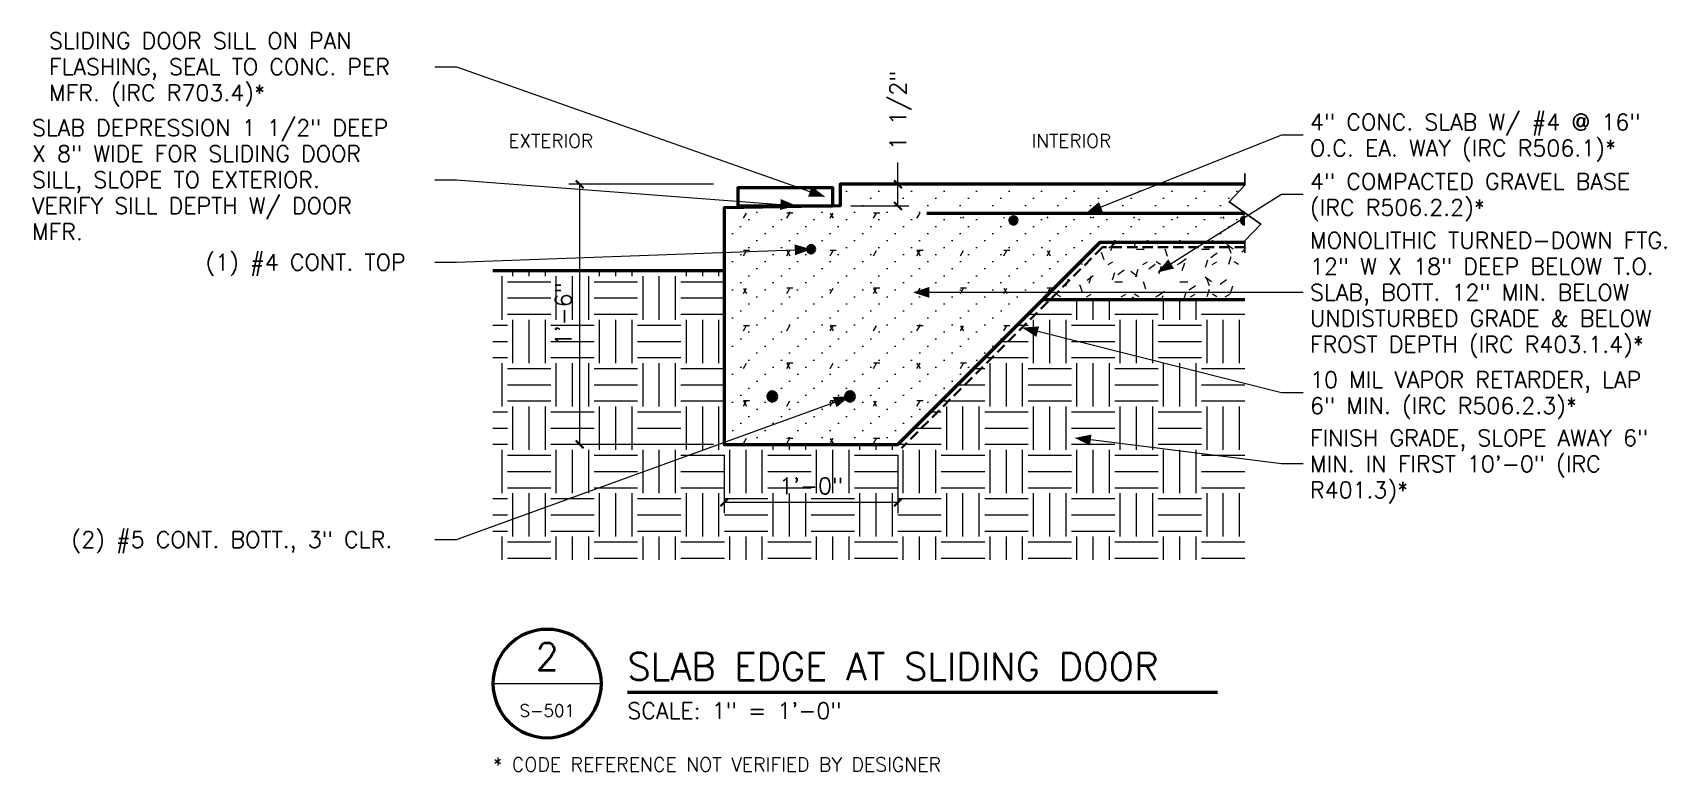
# Model space of a CAD drawing. Header units: inches. Extents: x -48 to 65, y -41 to 10.
import ezdxf
from ezdxf.enums import TextEntityAlignment as Align

# ---------------------------------------------------------------- set-up
doc = ezdxf.new("R2010")
doc.units = ezdxf.units.IN
doc.header["$MEASUREMENT"] = 0
doc.linetypes.add('KERF_VAPOR', pattern=[1.062992, 0.708661, -0.354331])
for name, color, linetype, lineweight in [('S-ANNO-DIMS', 7, 'CONTINUOUS', 13), ('S-ANNO-NOTE', 7, 'CONTINUOUS', 18), ('S-ANNO-TTLB', 7, 'CONTINUOUS', 50), ('S-DETL-BRKL', 7, 'CONTINUOUS', 25), ('S-DETL-CUT', 7, 'CONTINUOUS', 50), ('S-DETL-PATT', 7, 'CONTINUOUS', 9), ('S-DETL-REBR', 7, 'CONTINUOUS', 50)]:
    doc.layers.add(name, color=color, linetype=linetype, lineweight=lineweight)
doc.styles.add('KERF', font='romans.shx')

msp = doc.modelspace()

# ---------------------------------------------------------------- hatches: boundary and pattern name
at = {"layer": 'S-ANNO-NOTE', "lineweight": 50}
for points in [[(5, -1.49), (3.906895, -1.030247), (3.849665, -1.778061)], [(6.979167, -0.875), (6.043118, -0.146946), (5.793495, -0.854187)], [(25, -2), (26.183843, -1.930968), (25.905655, -1.234469)], [(6, -4.5), (4.862002, -4.166517), (4.889512, -4.916013)], [(29.944444, -6.111111), (31.096248, -5.828978), (30.696607, -5.194323)], [(13.041509, -7.485692), (14.166509, -7.860692), (14.166509, -7.110692)], [(20.582326, -9.926791), (21.582265, -10.564265), (21.764761, -9.836807)], [(8.6875, -14.6875), (7.502085, -14.719783), (7.758538, -15.424575)], [(24.222222, -17.555556), (25.291571, -18.06814), (25.385252, -17.324014)]]:
    msp.add_hatch(color=256, dxfattribs=at).paths.add_polyline_path(points)
at = {"layer": 'S-DETL-PATT', "lineweight": 9}
h = msp.add_hatch(dxfattribs=at)
h.set_pattern_fill('KERF-CONC', color=256, style=0)
h.set_pattern_definition([(0, (0, 0), (1.1244, 0.9732), [0, -2.25]), (0, (0.564, 0.48), (1.1244, 0.9732), [0, -2.25]), (60, (1.32, 0.24), (3, 2.598), [0.42, -5.58]), (180, (1.74, 0.6), (3, 2.598), [0.42, -5.58]), (300, (1.32, 0.6), (3, 2.598), [0.42, -5.58])])
h.paths.add_polyline_path([(12, -18), (26, -4), (36, -4), (36, -2.75), (35.904329, -2.73097), (35.823223, -2.676777), (35.76903, -2.595671), (35.75, -2.5), (35.76903, -2.404329), (35.823223, -2.323223), (35.904329, -2.26903), (36, -2.25), (20, -2.25), (20.095671, -2.26903), (20.176777, -2.323223), (20.23097, -2.404329), (20.25, -2.5), (20.23097, -2.595671), (20.176777, -2.676777), (20.095671, -2.73097), (20, -2.75), (19.904329, -2.73097), (19.823223, -2.676777), (19.76903, -2.595671), (19.75, -2.5), (19.76903, -2.404329), (19.823223, -2.323223), (19.904329, -2.26903), (20, -2.25), (14, -2.25), (14, -1.75), (36, -1.75), (36, 0), (8, 0), (8, -1.5), (0, -1.625), (0, -18)])
h.paths.add_polyline_path([(3.606154, -14.580619), (3.625, -14.6875), (3.606154, -14.794381), (3.551889, -14.888371), (3.46875, -14.958133), (3.366765, -14.995252), (3.258235, -14.995252), (3.15625, -14.958133), (3.073111, -14.888371), (3.018846, -14.794381), (3, -14.6875), (3.018846, -14.580619), (3.073111, -14.486629), (3.15625, -14.416867), (3.258235, -14.379748), (3.366765, -14.379748), (3.46875, -14.416867), (3.551889, -14.486629)], flags=0)
h.paths.add_polyline_path([(8.981154, -14.580619), (9, -14.6875), (8.981154, -14.794381), (8.926889, -14.888371), (8.84375, -14.958133), (8.741765, -14.995252), (8.633235, -14.995252), (8.53125, -14.958133), (8.448111, -14.888371), (8.393846, -14.794381), (8.375, -14.6875), (8.393846, -14.580619), (8.448111, -14.486629), (8.53125, -14.416867), (8.633235, -14.379748), (8.741765, -14.379748), (8.84375, -14.416867), (8.926889, -14.486629)], flags=0)
h.paths.add_polyline_path([(6.23097, -4.404329), (6.25, -4.5), (6.23097, -4.595671), (6.176777, -4.676777), (6.095671, -4.73097), (6, -4.75), (5.904329, -4.73097), (5.823223, -4.676777), (5.76903, -4.595671), (5.75, -4.5), (5.76903, -4.404329), (5.823223, -4.323223), (5.904329, -4.26903), (6, -4.25), (6.095671, -4.26903), (6.176777, -4.323223)], flags=0)
h = msp.add_hatch(dxfattribs=at)
h.set_pattern_fill('KERF-GRAVEL', color=256, style=0)
h.set_pattern_definition([(0, (0, 0), (1.5, 2.25), [0.54, -3.96]), (72, (0.54, 0), (1.5, 2.25), [0.54, -3.96]), (144, (0.708, 0.516), (1.5, 2.25), [0.54, -3.96]), (216, (0.264, 0.828), (1.5, 2.25), [0.54, -3.96]), (288, (-0.168, 0.516), (1.5, 2.25), [0.54, -3.96]), (30, (2.28, 1.2), (1.5, 2.25), [0.36, -4.14]), (150, (2.28, 1.2), (1.5, 2.25), [0.36, -4.14])])
h.paths.add_polyline_path([(36, -4), (26, -4), (22, -8), (36, -8)])
h = msp.add_hatch(dxfattribs=at)
h.set_pattern_fill('EARTH', color=256, angle=45, style=0)
h.set_pattern_definition([(0, (0, 0), (3, 3), [3, -3]), (0, (0, 1.125), (3, 3), [3, -3]), (0, (0, 2.25), (3, 3), [3, -3]), (90, (0.375, 2.625), (3, 3), [3, -3]), (90, (1.5, 2.625), (3, 3), [3, -3]), (90, (2.625, 2.625), (3, 3), [3, -3])])
h.paths.add_polyline_path([(36, -8), (22, -8), (12, -18), (0, -18), (0, -6), (-16, -6), (-16, -26), (36, -26)])
at = {"layer": 'S-DETL-REBR', "lineweight": 50}
for points in [[(20.25, -2.5, 1), (19.75, -2.5, 1)], [(36, -2.25), (35.904329, -2.26903), (35.823223, -2.323223), (35.76903, -2.404329), (35.75, -2.5), (35.76903, -2.595671), (35.823223, -2.676777), (35.904329, -2.73097), (36, -2.75)], [(6.25, -4.5, 1), (5.75, -4.5, 1)], [(3.625, -14.6875, 1), (3, -14.6875, 1)], [(9, -14.6875, 1), (8.375, -14.6875, 1)]]:
    msp.add_hatch(color=256, dxfattribs=at).paths.add_polyline_path(points)

# ---------------------------------------------------------------- linework, layer by layer
at = {"layer": 'S-ANNO-DIMS', "lineweight": 13}
for points in [[(12, 0), (12, 1.5)], [(-0.75, 0), (-10.75, 0)], [(-10, -18), (-10, 0)], [(8.75, 0), (12.75, 0)], [(12, -1.5), (12, 0)], [(8.75, -1.5), (12.75, -1.5)], [(-0.75, -18), (-10.75, -18)], [(0, -18.75), (0, -22.75)], [(12, -18.75), (12, -22.75)], [(0, -22), (12, -22)]]:
    msp.add_lwpolyline(points, dxfattribs=at)
at = {"layer": 'S-ANNO-NOTE', "lineweight": 18}
for points in [[(-20.02, 8.125), (-18.52, 8.125), (5.918306, -0.500566)], [(40.02, 3.4), (38.52, 3.4), (26.044749, -1.582718)], [(-20.02, 0.31), (-18.52, 0.31), (3.87828, -1.404154)], [(40.02, -0.711111), (38.52, -0.711111), (30.896428, -5.51165)], [(-20.02, -5.4), (-18.52, -5.4), (4.875757, -4.541265)], [(40.02, -7.485692), (38.52, -7.485692), (14.166509, -7.485692)], [(40.02, -14.426791), (38.52, -14.426791), (21.673513, -10.200536)], [(-20.02, -24.5875), (-18.52, -24.5875), (7.630312, -15.072179)], [(40.02, -19.355556), (38.52, -19.355556), (25.338412, -17.696077)], [(-16, -34.55), (-8.5, -34.55)]]:
    msp.add_lwpolyline(points, dxfattribs=at)
at = {"layer": 'S-ANNO-TTLB', "lineweight": 50}
msp.add_lwpolyline([(-16, -34.55, 1), (-8.5, -34.55, 1)], format="xyb", close=True, dxfattribs=at)
msp.add_lwpolyline([(-6.7, -35.15), (34.103571, -35.15)], dxfattribs=at)
at = {"layer": 'S-DETL-BRKL', "lineweight": 25}
msp.add_lwpolyline([(36, -4.75), (36, -3.925), (37.1, -2.77), (34.9, -1.23), (36, -0.075), (36, 0.75)], dxfattribs=at)
at = {"layer": 'S-DETL-CUT', "lineweight": 35}
for points in [[(-9.734835, -0.265165), (-10.265165, 0.265165)], [(12.265165, -0.265165), (11.734835, 0.265165)], [(12.265165, -1.765165), (11.734835, -1.234835)], [(-9.734835, -18.265165), (-10.265165, -17.734835)], [(-0.265165, -22.265165), (0.265165, -21.734835)], [(11.734835, -22.265165), (12.265165, -21.734835)]]:
    msp.add_lwpolyline(points, dxfattribs=at)
at = {"layer": 'S-DETL-CUT', "lineweight": 50}
for points in [[(36, 0), (8, 0), (8, -1.5), (0, -1.625), (0, -18), (12, -18), (26, -4), (36, -4)], [(0, -6), (-16, -6)], [(36, -8), (22, -8)]]:
    msp.add_lwpolyline(points, dxfattribs=at)
msp.add_lwpolyline([(0.9375, -1.5), (7.5, -1.5), (7.5, -0.25), (0.9375, -0.25)], close=True, dxfattribs=at)
at = {"layer": 'S-DETL-CUT', "linetype": 'KERF_VAPOR', "lineweight": 35}
msp.add_lwpolyline([(36, -4.36), (26.149117, -4.36), (12.254558, -18.254558)], dxfattribs=at)
at = {"layer": 'S-DETL-REBR', "lineweight": 50}
msp.add_lwpolyline([(14, -2), (36, -2)], dxfattribs=at)
for points in [[(20.25, -2.5, 1), (19.75, -2.5, 1)], [(6.25, -4.5, 1), (5.75, -4.5, 1)], [(3.625, -14.6875, 1), (3, -14.6875, 1)], [(9, -14.6875, 1), (8.375, -14.6875, 1)]]:
    msp.add_lwpolyline(points, format="xyb", close=True, dxfattribs=at)
msp.add_lwpolyline([(36, -2.25, 0.414214), (35.75, -2.5, 0.414214), (36, -2.75)], format="xyb", dxfattribs=at)

# ---------------------------------------------------------------- texts
at = {"layer": 'S-ANNO-DIMS', "lineweight": 13, "style": 'KERF'}
msp.add_text('1 1/2"', height=1.125, rotation=90, dxfattribs=at).set_placement((12, 5.116071), align=Align.MIDDLE_CENTER)
msp.add_text('1\'-6"', height=1.125, rotation=90, dxfattribs=at).set_placement((-10.5625, -9), align=Align.CENTER)
msp.add_text('1\'-0"', height=1.125, dxfattribs=at).set_placement((6, -21.4375), align=Align.CENTER)
at = {"layer": 'S-ANNO-NOTE', "lineweight": 18, "style": 'KERF'}
for s, p in [('SLIDING DOOR SILL ON PAN', (-46.696429, 9.3625)), ('FLASHING, SEAL TO CONC. PER', (-46.696429, 7.5625)), ('MFR. (IRC R703.4)*', (-46.696429, 5.7625)), ('SLAB DEPRESSION 1 1/2" DEEP', (-47.875, 3.3475)), ('4" CONC. SLAB W/ #4 @ 16"', (40.5, 3.7375)), ('X 8" WIDE FOR SLIDING DOOR', (-47.875, 1.5475)), ('O.C. EA. WAY (IRC R506.1)*', (40.5, 1.9375)), ('SILL, SLOPE TO EXTERIOR.', (-47.875, -0.2525)), ('4" COMPACTED GRAVEL BASE', (40.5, -0.373611)), ('VERIFY SILL DEPTH W/ DOOR', (-47.875, -2.0525)), ('(IRC R506.2.2)*', (40.5, -2.173611)), ('MFR.', (-47.875, -3.8525)), ('MONOLITHIC TURNED-DOWN FTG.', (40.5, -4.448192)), ('(1) #4 CONT. TOP', (-35.875, -5.9625)), ('12" W X 18" DEEP BELOW T.O.', (40.5, -6.248192)), ('SLAB, BOTT. 12" MIN. BELOW', (40.5, -8.048192)), ('UNDISTURBED GRADE & BELOW', (40.5, -9.848192)), ('FROST DEPTH (IRC R403.1.4)*', (40.5, -11.648192)), ('10 MIL VAPOR RETARDER, LAP', (40.5, -14.089291)), ('6" MIN. (IRC R506.2.3)*', (40.5, -15.889291)), ('FINISH GRADE, SLOPE AWAY 6"', (40.5, -18.118056)), ('MIN. IN FIRST 10\'-0" (IRC', (40.5, -19.918056)), ('R401.3)*', (40.5, -21.718056)), ('(2) #5 CONT. BOTT., 3" CLR.', (-45.142857, -25.15))]:
    msp.add_text(s, height=1.125, dxfattribs=at).set_placement(p)
for s, p in [('EXTERIOR', (-12, 3)), ('INTERIOR', (24, 3))]:
    msp.add_text(s, height=0.9375, dxfattribs=at).set_placement(p, align=Align.MIDDLE_CENTER)
at = {"layer": 'S-ANNO-TTLB', "lineweight": 50, "style": 'KERF'}
msp.add_text('2', height=1.875, dxfattribs=at).set_placement((-12.25, -32.675), align=Align.MIDDLE_CENTER)
msp.add_text('SLAB EDGE AT SLIDING DOOR', height=1.875, dxfattribs=at).set_placement((-6.7, -34.31))
at = {"layer": 'S-ANNO-TTLB', "lineweight": 18, "style": 'KERF'}
msp.add_text('S-501', height=0.84375, dxfattribs=at).set_placement((-12.25, -36.425), align=Align.MIDDLE_CENTER)
for s, height, p in [('SCALE: 1" = 1\'-0"', 1.125, (-6.7, -36.995)), ('* CODE REFERENCE NOT VERIFIED BY DESIGNER', 0.95625, (-16, -40.625))]:
    msp.add_text(s, height=height, dxfattribs=at).set_placement(p)

doc.saveas('drawing.dxf')
